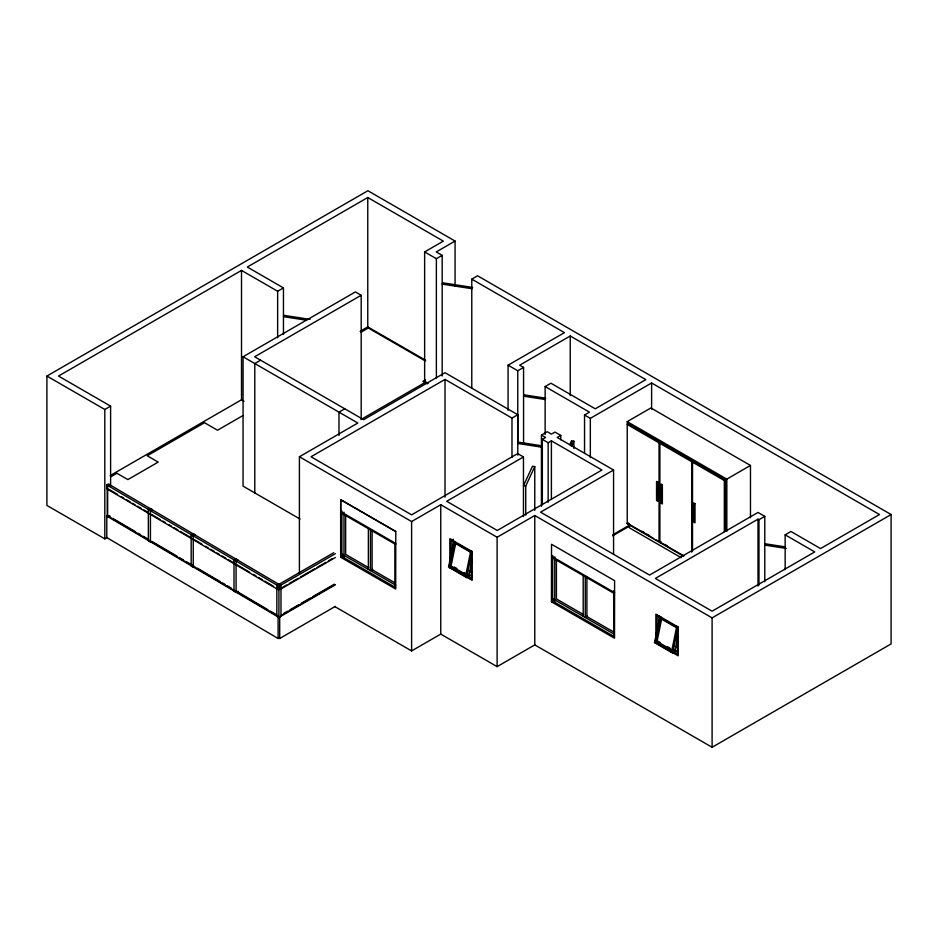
<?xml version="1.0" encoding="UTF-8"?>
<svg xmlns="http://www.w3.org/2000/svg" width="938" height="938" viewBox="0 0 938 938"><rect width="100%" height="100%" fill="white"/><g stroke="black" fill="none" stroke-linecap="round" stroke-linejoin="round"><path stroke-width="1.41" d="M453.629 542.223L448.54 567.091L466.702 577.574L468.625 577.058L472.306 559.107M449.783 567.807L455.153 541.566M455.798 542.879L451.072 565.977L466.737 575.017M470.829 550.606L465.459 576.858L467.382 576.342L468.625 577.058M466.702 577.574L472.072 551.333M677.705 637.371L674.598 652.567L672.675 653.083L654.513 642.6L659.883 616.36M655.756 643.316L661.126 617.075M661.771 618.388L657.046 641.486L671.514 649.835M671.432 652.367L676.802 626.127M672.675 653.083L677.764 628.226M542.223 447.25L517.788 443.475L518.397 442.161L541.39 445.726M525.737 486.06L534.766 466.596L532.503 466.245L523.463 485.72L525.737 486.06L525.737 515.232M569.788 444.741L571.594 440.86L573.868 441.212L573.868 448.505M571.453 446.394L573.868 441.212M107.12 537.521L104.81 538.869L46.9 505.43L46.9 376.056L367.895 190.731L455.071 241.066L455.071 286.125M283.452 334.432L283.452 287.919L277.648 291.261L241.512 270.402L58.508 376.056L110.602 406.131L110.602 486.083M428.162 383.349L424.633 381.309L424.633 251.935L443.334 241.136L367.766 197.508L247.315 267.049L283.452 287.919M46.9 376.056L104.81 409.484L110.602 406.131M300.031 519.042L243.059 486.142L243.059 356.768L355.385 291.917L361.189 295.271L361.189 418.829M361.189 295.271L254.655 356.768L363.639 419.685L445.011 372.703L517.788 414.725L517.788 455.141M455.071 241.066L436.24 251.935L442.185 255.359L442.185 376.021M260.6 360.192L254.796 363.545L254.796 492.931M424.633 251.935L436.381 258.712L442.185 255.359M110.25 475.554L241.512 399.776L243.997 401.218M360.157 331.278L367.766 326.881L425.7 360.333M110.637 476.903L116.922 473.268L127.885 479.599L158.194 462.094L147.231 455.774L204.496 422.71L217.522 430.237L242.883 415.593M360.708 332.38L368.282 328.007L425.313 360.931M109.676 484.442L107.6 485.638L107.6 516.791L109.676 515.595M471.779 388.18L471.779 279.149L477.583 275.795L891.1 514.54L891.1 643.925L712.094 747.269L534.777 644.887L497.117 666.637L440.754 634.1L411.606 650.925L334.714 606.523M148.356 509.662L150.432 508.466L152.507 509.662L150.432 510.858L148.356 509.662L148.356 540.816L150.432 542.012L150.432 510.858M344.785 408.804L338.981 412.157L338.981 435.42M425.465 379.867L422.956 381.309L427.353 383.853M360.989 419.485L425.031 382.505M299.41 573.059L299.41 456.759L357.835 423.038L243.059 356.768M517.788 414.725L511.984 418.078L445.011 379.409L311.017 456.771L411.606 514.845L517.659 453.617L523.463 456.958L523.463 516.568M191.176 534.883L193.251 533.687L195.327 534.883L193.251 536.09L191.176 534.883L191.176 566.036L193.251 567.232L193.251 536.09M508.079 410.246L508.079 365.187L564.43 332.65L471.779 279.149M545.13 434.552L545.13 386.573L550.934 383.22L595.255 408.816L645.813 379.632L570.234 335.992L519.687 365.187L523.568 367.426L523.568 443.017M508.079 365.187L517.764 370.768L523.568 367.426M234.008 560.115L236.083 558.907L238.158 560.115L236.083 561.311L234.008 560.115L234.008 591.257L236.083 592.453L238.158 591.257M276.839 585.335L278.914 584.139L280.99 585.335L280.99 616.477L278.914 617.673L276.839 616.477L276.839 585.335L278.914 586.531L280.99 585.335M333.694 552.74L278.082 584.855L279.735 585.816L335.358 553.701M541.437 506.309L541.437 435.08L547.241 431.726L551.403 434.13L554.968 432.078L560.772 435.42L560.772 439.781M280.427 588.583L286.747 584.925M289.267 583.471L298.12 578.359M300.652 576.905L314.547 568.874M317.079 567.42L325.932 562.308M328.452 560.854L332.251 558.661M335.358 557.535L279.735 589.65L279.735 585.816M542.34 504.785L542.34 439.359L545.599 437.483L541.437 435.08M584.538 452.808L584.538 415.006L589.451 412.169L545.13 386.573M395.695 531.518L340.658 499.743L340.658 557.242L342.98 555.906M299.41 456.759L411.606 521.54L440.754 504.714L497.117 537.251L534.777 515.513L712.094 617.884L891.1 514.54M523.463 456.958L446.687 501.291L497.246 530.474L601.962 470.02L551.403 440.837L548.144 442.713L542.34 439.359M560.772 435.42L557.207 437.483L613.569 470.02L613.569 554.335M584.538 415.006L590.33 418.36L651.617 382.974L879.492 514.54L820.551 548.566L790.957 531.483L785.153 534.836L785.153 569.718M283.722 613.417L287.509 611.224M290.041 609.77L298.882 604.658M301.415 603.204L310.255 598.092M312.788 596.627L334.28 584.222M280.427 615.891L334.772 584.515M335.312 584.831L279.7 616.934L279.7 638.497L278.117 637.582M659.051 442.853L660.293 442.126L628.472 423.753L627.229 424.48L659.051 442.853L659.051 542.047L627.229 523.674L627.229 421.619L650.878 407.96L750.47 465.459L750.47 517.706M372.667 569.343L370.451 570.621L370.451 529.888M279.7 638.497L335.312 606.394M613.569 470.02L540.569 512.16L649.553 575.076L758.01 512.453L764.775 516.369L764.775 581.783M659.883 443.334L661.126 442.607L692.936 460.98L691.693 461.695L659.883 443.334L659.883 542.527L683.122 555.953M692.525 551.157L692.525 462.176L693.768 461.461L725.578 479.822L725.578 530.885M627.229 523.674L628.472 522.958M612.842 534.742L630.348 524.635M612.655 535.821L630.254 525.655M692.525 462.176L724.335 480.537L725.578 479.822M627.229 421.619L726.821 479.119L750.47 465.459M551.45 601.809L551.532 544.263L614.601 580.669L614.519 638.227L551.45 601.809L553.772 600.472M659.883 542.527L661.126 541.812M587.481 616.219L585.265 617.497L585.265 576.776M764.775 516.369L758.971 519.722L758.01 519.16L655.357 578.429L712.094 611.189L814.747 551.919L785.153 534.836M106.756 484.923L108.433 483.973L279.747 584.855L278.07 585.804L106.756 484.923L106.756 488.757L278.07 589.639L278.07 585.804M107.342 488.417L107.342 515.736L110.367 516.932M278.117 616.934L106.803 516.041L106.803 537.603L278.117 638.497L279.712 637.594M468.953 575.486L467.03 576.002L448.868 565.508M654.513 642.6L656.436 642.084M674.926 650.995L673.003 651.511L654.841 641.029M472.658 287.427L442.783 282.807L442.185 284.108L472.049 288.728M310.068 319.377L284.062 315.356L283.452 316.669L306.574 320.245M545.74 398.204L524.166 394.863L523.568 396.176L545.13 399.506M785.411 546.901L765.385 543.806L764.775 545.119L786.232 548.437M641.979 531.225L644.512 532.69M647.044 534.156L649.577 535.621M664.784 544.392L667.317 545.857M627.229 523.193L653.704 538.482M656.225 539.936L683.954 555.953M681.246 557.735L629.316 527.754L629.316 523.92M665.382 620.475L667.797 621.871M670.213 623.266L672.616 624.649M657.116 615.856L678.186 628.026M659.566 617.931L677.728 628.413M551.532 556.246L614.601 592.652M552.693 557.969L614.496 593.648M675.301 646.493L677.787 647.924M674.469 649.835L678.186 651.98M657.972 641.205L660.399 642.6M667.657 646.798L670.084 648.193M674.469 652.227L678.186 654.384M673.355 651.851L674.598 652.567M583.612 614.636L556.422 598.936L556.422 559.658M614.109 632.235L586.918 616.547L586.918 577.269M461.824 546.362L464.24 547.757M466.643 549.14L469.059 550.536M552.693 598.702L614.496 634.381M451.143 540.347L472.213 552.517M453.593 542.422L471.755 552.904M614.496 636.773L552.693 601.094L552.693 555.566M469.328 570.972L471.814 572.403M468.496 574.326L472.213 576.471M454.414 567.091L456.841 568.487M464.111 572.684L466.526 574.079M468.496 576.718L472.213 578.863M449.83 567.455L472.142 580.341L472.142 551.591L449.83 538.705L449.83 561.71M395.777 543.454L340.74 511.679L340.74 499.696L395.777 531.471L395.695 589.017L340.658 557.242M341.901 513.403L395.684 544.462M368.822 567.76L345.63 554.37L345.63 515.103M395.297 583.049L372.116 569.659L372.116 530.392M341.901 554.135L395.684 585.183M395.684 587.587L341.901 556.527L341.901 511.011M108.609 489.167L117.426 494.349M121.201 496.577L123.722 498.066M126.243 499.544L130.019 501.771M132.539 503.26L135.06 504.738M137.581 506.227L141.357 508.455M143.877 509.932L147.653 512.16M151.44 514.387L160.257 519.582M162.766 521.059L165.287 522.548M169.075 524.764L171.584 526.253M174.105 527.731L177.892 529.958M180.401 531.447L190.484 537.38M194.26 539.608L201.822 544.052M205.598 546.279L208.119 547.769M210.64 549.246L214.415 551.474M216.936 552.963L219.457 554.44M221.978 555.929L225.753 558.157M228.274 559.634L234.57 563.339M237.091 564.828L249.684 572.25M253.471 574.466L255.98 575.955M258.501 577.445L262.288 579.661M264.797 581.15L273.615 586.344M112.888 518.421L135.564 531.764M138.085 533.253L140.606 534.73M143.115 536.219L146.903 538.447M151.933 541.414L177.13 556.246M179.65 557.735L183.426 559.963M185.947 561.44L194.764 566.634M197.285 568.123L219.961 581.466M222.482 582.955L224.991 584.433M227.512 585.922L231.299 588.149M236.329 591.116L267.822 609.665M270.343 611.142L276.64 614.859M107.342 515.736L277.402 615.879M758.971 519.722L758.971 585.136M758.01 519.16L758.01 586.027M726.821 479.119L726.821 531.365M724.335 480.537L724.335 531.6M712.094 617.884L712.094 747.269M691.693 461.695L691.693 552.142M677.353 626.584L677.353 653.892M659.191 616.102L659.191 621.847M657.116 614.894L657.116 630.711M651.617 382.974L651.617 409.144M613.687 590.788L613.687 636.304M590.33 418.36L590.33 457.603M583.19 575.569L583.19 616.301M571.594 440.86L571.594 443.78M570.234 335.992L570.234 395.601M554.768 556.773L554.768 602.29M551.403 440.837L551.403 498.981M548.144 442.713L548.144 502.311M534.766 466.596L534.766 510.354M534.777 515.513L534.777 644.887M517.764 370.768L517.764 443.463M511.984 418.078L511.984 457.322M497.117 537.251L497.117 666.637M471.38 551.075L471.38 578.383M453.218 539.151L453.218 547.769M451.143 539.385L451.143 556.644M445.011 379.409L445.011 497.152M440.754 504.714L440.754 634.1M436.381 258.712L436.381 377.92M411.606 521.54L411.606 650.925M394.863 543.008L394.863 587.106M368.376 528.692L368.376 569.425M367.766 197.508L367.766 326.881M343.976 512.207L343.976 557.735M278.914 586.531L278.914 617.673M278.117 616.02L278.117 638.497M277.648 291.261L277.648 337.786M241.512 270.402L241.512 399.776M236.083 561.311L236.083 592.453M104.81 409.484L104.81 538.869M657.808 482.155L656.553 481.429L656.553 500.599L657.808 501.314L657.808 482.155M662.369 484.782L661.126 484.067L661.126 503.237L662.369 503.952L662.369 484.782M695.011 503.636L693.768 502.909L693.768 522.079L695.011 522.806L695.011 503.636M678.186 627.065L655.873 614.179L655.873 642.929L678.186 655.814L678.186 627.065"/></g></svg>
